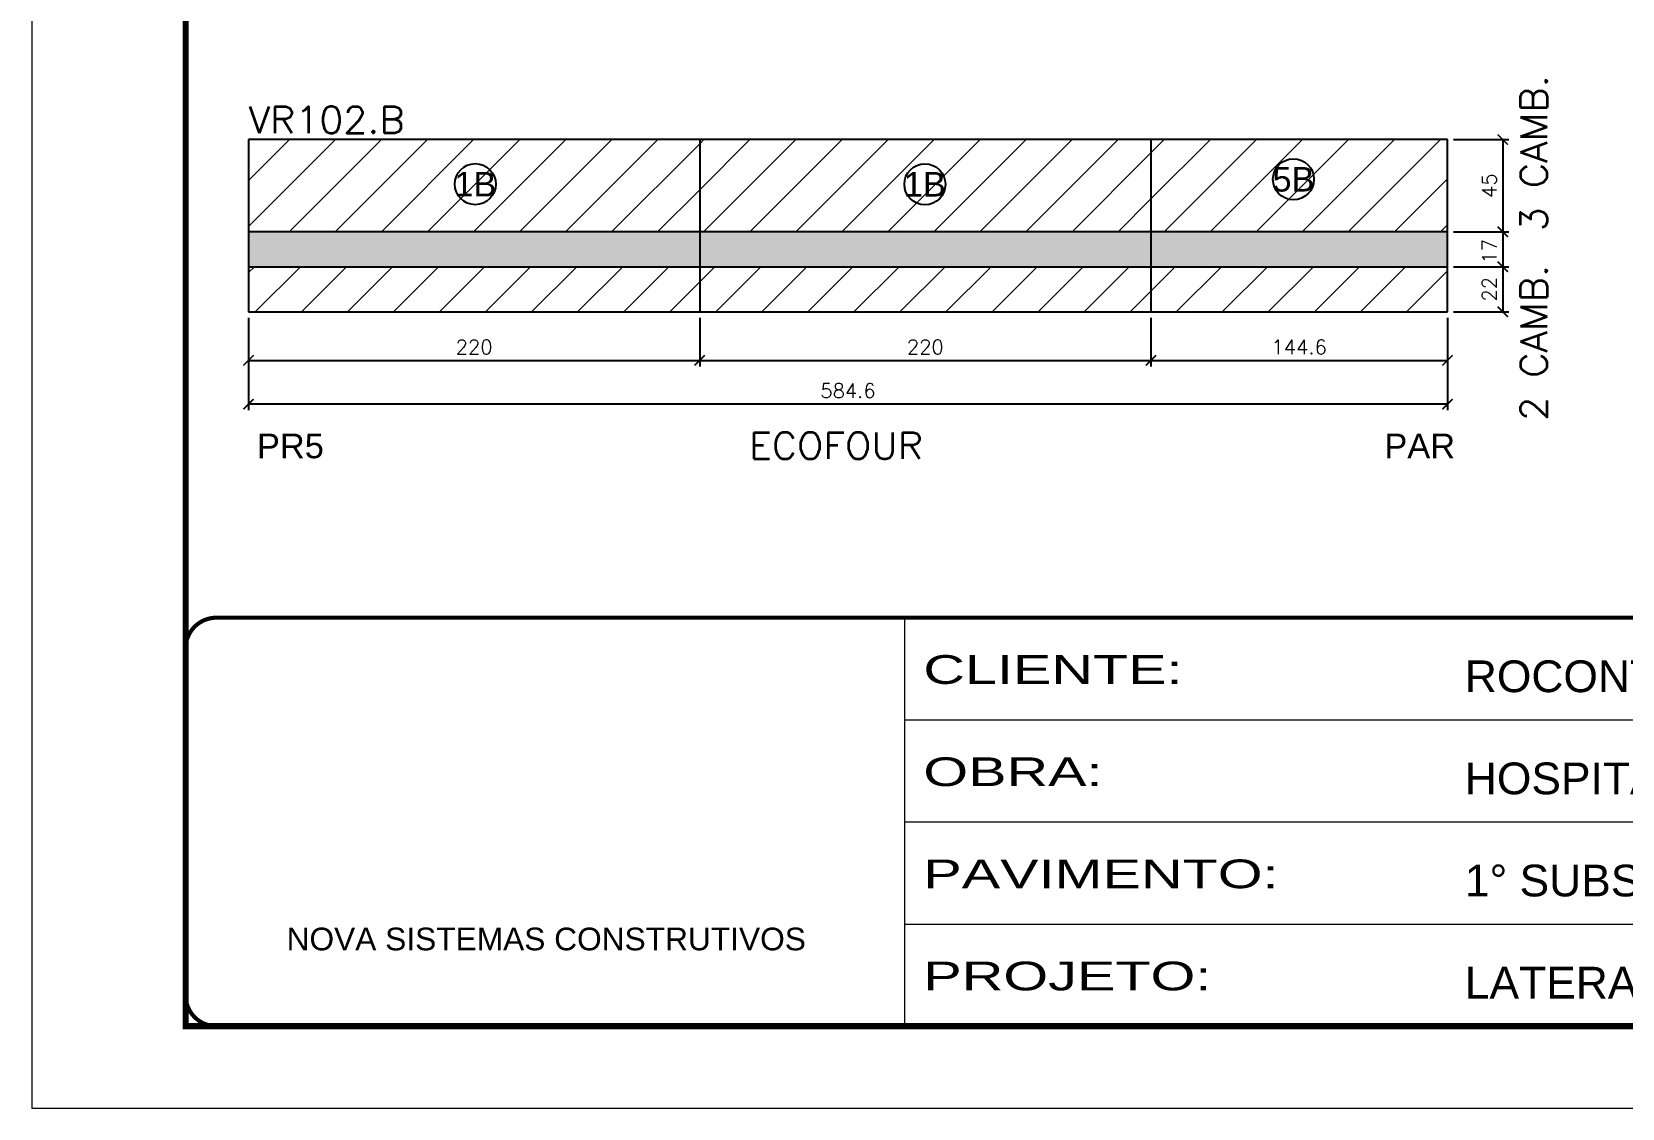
# Model space of a CAD drawing. Extents: x 2582 to 11841, y -26396 to 2611.
# Drawn here: x 2582 to 3357, y -2276 to -1751 of the extents above; entities that cross this region are included whole.
import ezdxf
from ezdxf.enums import TextEntityAlignment as Align

# ---------------------------------------------------------------- set-up
doc = ezdxf.new("R2010")
doc.units = 0
doc.linetypes.add('CONTINUO', pattern=[0])
doc.linetypes.add('DASHED', pattern=[0.75, 0.5, -0.25])
for name, color, linetype in [('5', 5, 'Continuous'), ('COTA', 241, 'Continuous'), ('Painéis', 200, 'Continuous'), ('Romaneio', 10, 'Continuous')]:
    doc.layers.add(name, color=color, linetype=linetype)
for name, color, linetype, lineweight in [('Folhas', 255, 'Continuous', 9), ('Hachura', 251, 'Continuous', 9), ('SARRAFO DE PRESSAO', 251, 'DASHED', 9), ('Texto Seção', 7, 'Continuous', 15)]:
    doc.layers.add(name, color=color, linetype=linetype, lineweight=lineweight)
doc.styles.add('ARIAL', font='arial.ttf')
doc.styles.add('REGUA-120', font='ROMANS.shx', dxfattribs={"height": 15})
doc.styles.add('Romans', font='romans.shx')
doc.styles.get("Standard").update_dxf_attribs({"font": 'arial.ttf'})
doc.styles.add('Tecnologia', font='')
doc.styles.get('Tecnologia').set_extended_font_data('Forgotten Futurist')
doc.dimstyles.new('Cota Paínel', dxfattribs={"dimtxt": 7, "dimasz": 5, "dimexe": 3, "dimexo": 3, "dimgap": 3, "dimtad": 1, "dimdec": 1, "dimzin": 12, "dimdsep": 46, "dimtxsty": 'Romans', "dimblk": 'ARCHTICK', "dimcen": 0, "dimclrd": 4, "dimclre": 4, "dimclrt": 1, "dimadec": 1, "dimazin": 3, "dimtfac": 1, "dimtdec": 1, "dimtmove": 0, "dimatfit": 3, "dimldrblk": 'OBLIQUE', "dimfxl": 1, "dimtolj": 1, "dimtzin": 12, "dimarcsym": 0})
pattern_1 = [(45, (-126439.366, -33020.383), (-11.2253202, 11.2253202), [])]

# ---------------------------------------------------------------- blocks, each defined once
blk = doc.blocks.new('9999999999')
at = {"color": 30, "linetype": 'CONTINUO'}
for p, q in [((98564.56, 34230.21), (98564.56, 34429.45)), ((98564.56, 34379.64), (99583.98, 34379.64)), ((98564.56, 34329.83), (99487.98, 34329.83)), ((98564.56, 34280.02), (99487.98, 34280.02))]:
    blk.add_line(p, q, dxfattribs=at)
at = {"color": 30, "linetype": 'CONTINUO', "const_width": 2}
blk.add_lwpolyline([(99583.98, 34230.21), (99583.98, 34414.45, 0.414214), (99568.98, 34429.45), (98228.98, 34429.45, 0.414214), (98213.98, 34414.45), (98213.98, 34245.21, 0.414214), (98228.98, 34230.21), (99583.98, 34230.21)], format="xyb", dxfattribs=at)
at = {"layer": 'Folhas'}
blk.add_lwpolyline([(98138.98, 34190.21), (99623.98, 34190.21), (99623.98, 35240.21), (98138.98, 35240.21)], close=True, dxfattribs=at)
at = {"layer": 'Folhas', "color": 30, "const_width": 3}
blk.add_lwpolyline([(98213.98, 34230.21), (99583.98, 34230.21), (99583.98, 35200.21), (98213.98, 35200.21)], close=True, dxfattribs=at)
at = {"color": 7, "linetype": 'Continuous', "ltscale": 5, "style": 'ARIAL'}
for s, height, p in [('ROCONTEC', 15.483, (98837.68, 34393.13)), ('HOSPITAL ASSUNÇÃO', 15.4829, (98837.68, 34343.32)), ('1° SUBSOLO - TRECHO III', 15.4829, (98837.68, 34293.51)), ('NOVA SISTEMAS CONSTRUTIVOS', 11.0592, (98263.19, 34267.21)), ('LATERAIS DE VIGAS CAMBOTADAS', 15.4829, (98837.68, 34243.7))]:
    blk.add_text(s, height=height, dxfattribs=at).set_placement(p)
at = {"layer": 'Folhas', "color": 7, "style": 'Tecnologia', "width": 1.5}
for s, p in [('CLIENTE:', (98573.65, 34397.17)), ('OBRA:', (98573.65, 34347.31)), ('PAVIMENTO:', (98573.65, 34297.5)), ('PROJETO:', (98573.65, 34247.69))]:
    blk.add_text(s, height=14, dxfattribs=at).set_placement(p)
blk = doc.blocks.new('_ArchTick')
at = {"color": 0, "linetype": 'ByBlock', "const_width": 0.15}
blk.add_lwpolyline([(-0.5, -0.5), (0.5, 0.5)], dxfattribs=at)
blk = doc.blocks.new('*D60')
at = {"layer": 'COTA', "color": 4, "linetype": 'ByBlock', "lineweight": -2, "transparency": 16777216}
for p, q in [((2687.28, -1890.46), (2687.28, -1935.5)), ((3271.86, -1890.46), (3271.86, -1935.5)), ((3271.86, -1932.5), (2687.28, -1932.5))]:
    blk.add_line(p, q, dxfattribs=at)
at = {"layer": 'Defpoints', "color": 0, "linetype": 'ByBlock', "transparency": 16777216}
for p in [(2687.28, -1887.46), (3271.86, -1887.46), (2687.28, -1932.5)]:
    blk.add_point(p, dxfattribs=at)
at = {"layer": 'COTA', "color": 4, "linetype": 'ByBlock', "lineweight": -2, "transparency": 16777216, "xscale": 5, "yscale": 5, "zscale": 5, "rotation": 180}
blk.add_blockref('_ArchTick', (2687.28, -1932.5), dxfattribs=at)
at = {"layer": 'COTA', "color": 4, "linetype": 'ByBlock', "lineweight": -2, "transparency": 16777216, "xscale": 5, "yscale": 5, "zscale": 5}
blk.add_blockref('_ArchTick', (3271.86, -1932.5), dxfattribs=at)
at = {"layer": 'COTA', "color": 1, "linetype": 'ByBlock', "transparency": 16777216, "insert": (2979.57, -1926), "char_height": 7, "attachment_point": 5, "style": 'Romans'}
blk.add_mtext('\\A1;584.6', dxfattribs=at)
blk = doc.blocks.new('_Oblique')
at = {"color": 0, "linetype": 'ByBlock', "lineweight": -2}
blk.add_line((-0.5, -0.5), (0.5, 0.5), dxfattribs=at)
blk = doc.blocks.new('*D304')
at = {"layer": 'COTA', "color": 4, "linetype": 'ByBlock', "lineweight": -2, "transparency": 16777216}
for p, q in [((2687.28, -1890.46), (2687.28, -1914.16)), ((2907.28, -1890.46), (2907.28, -1914.16)), ((2687.28, -1911.16), (2907.28, -1911.16))]:
    blk.add_line(p, q, dxfattribs=at)
at = {"layer": 'Defpoints', "color": 0, "linetype": 'ByBlock', "transparency": 16777216}
for p in [(2687.28, -1887.46), (2907.28, -1887.46), (2907.28, -1911.16)]:
    blk.add_point(p, dxfattribs=at)
at = {"layer": 'COTA', "color": 4, "linetype": 'ByBlock', "lineweight": -2, "transparency": 16777216, "xscale": 5, "yscale": 5, "zscale": 5, "rotation": 180}
blk.add_blockref('_ArchTick', (2687.28, -1911.16), dxfattribs=at)
at = {"layer": 'COTA', "color": 4, "linetype": 'ByBlock', "lineweight": -2, "transparency": 16777216, "xscale": 5, "yscale": 5, "zscale": 5}
blk.add_blockref('_ArchTick', (2907.28, -1911.16), dxfattribs=at)
at = {"layer": 'COTA', "color": 1, "linetype": 'ByBlock', "transparency": 16777216, "insert": (2797.28, -1904.66), "char_height": 7, "attachment_point": 5, "style": 'Romans'}
blk.add_mtext('\\A1;220', dxfattribs=at)
blk = doc.blocks.new('*D305')
at = {"layer": 'COTA', "color": 4, "linetype": 'ByBlock', "lineweight": -2, "transparency": 16777216}
for p, q in [((2907.28, -1890.46), (2907.28, -1914.16)), ((3127.28, -1890.46), (3127.28, -1914.16)), ((2907.28, -1911.16), (3127.28, -1911.16))]:
    blk.add_line(p, q, dxfattribs=at)
at = {"layer": 'Defpoints', "color": 0, "linetype": 'ByBlock', "transparency": 16777216}
for p in [(2907.28, -1887.46), (3127.28, -1887.46), (3127.28, -1911.16)]:
    blk.add_point(p, dxfattribs=at)
at = {"layer": 'COTA', "color": 4, "linetype": 'ByBlock', "lineweight": -2, "transparency": 16777216, "xscale": 5, "yscale": 5, "zscale": 5, "rotation": 180}
blk.add_blockref('_ArchTick', (2907.28, -1911.16), dxfattribs=at)
at = {"layer": 'COTA', "color": 4, "linetype": 'ByBlock', "lineweight": -2, "transparency": 16777216, "xscale": 5, "yscale": 5, "zscale": 5}
blk.add_blockref('_ArchTick', (3127.28, -1911.16), dxfattribs=at)
at = {"layer": 'COTA', "color": 1, "linetype": 'ByBlock', "transparency": 16777216, "insert": (3017.28, -1904.66), "char_height": 7, "attachment_point": 5, "style": 'Romans'}
blk.add_mtext('\\A1;220', dxfattribs=at)
blk = doc.blocks.new('*D306')
at = {"layer": 'COTA', "color": 4, "linetype": 'ByBlock', "lineweight": -2, "transparency": 16777216}
for p, q in [((3127.28, -1890.46), (3127.28, -1914.16)), ((3271.86, -1890.46), (3271.86, -1914.16)), ((3127.28, -1911.16), (3271.86, -1911.16))]:
    blk.add_line(p, q, dxfattribs=at)
at = {"layer": 'Defpoints', "color": 0, "linetype": 'ByBlock', "transparency": 16777216}
for p in [(3127.28, -1887.46), (3271.86, -1887.46), (3271.86, -1911.16)]:
    blk.add_point(p, dxfattribs=at)
at = {"layer": 'COTA', "color": 4, "linetype": 'ByBlock', "lineweight": -2, "transparency": 16777216, "xscale": 5, "yscale": 5, "zscale": 5, "rotation": 180}
blk.add_blockref('_ArchTick', (3127.28, -1911.16), dxfattribs=at)
at = {"layer": 'COTA', "color": 4, "linetype": 'ByBlock', "lineweight": -2, "transparency": 16777216, "xscale": 5, "yscale": 5, "zscale": 5}
blk.add_blockref('_ArchTick', (3271.86, -1911.16), dxfattribs=at)
at = {"layer": 'COTA', "color": 1, "linetype": 'ByBlock', "transparency": 16777216, "insert": (3199.57, -1904.66), "char_height": 7, "attachment_point": 5, "style": 'Romans'}
blk.add_mtext('\\A1;144.6', dxfattribs=at)
blk = doc.blocks.new('*D313')
at = {"layer": 'COTA', "color": 4, "linetype": 'ByBlock', "lineweight": -2, "transparency": 16777216}
for p, q in [((3274.86, -1803.46), (3301.82, -1803.46)), ((3298.82, -1803.46), (3298.82, -1848.46)), ((3274.86, -1848.46), (3301.82, -1848.46))]:
    blk.add_line(p, q, dxfattribs=at)
at = {"layer": 'Defpoints', "color": 0, "linetype": 'ByBlock', "transparency": 16777216}
for p in [(3271.86, -1803.46), (3271.86, -1848.46), (3298.82, -1848.46)]:
    blk.add_point(p, dxfattribs=at)
at = {"layer": 'COTA', "color": 4, "linetype": 'ByBlock', "lineweight": -2, "transparency": 16777216, "xscale": 5, "yscale": 5, "zscale": 5}
for p, rotation in [((3298.82, -1803.46), 90), ((3298.82, -1848.46), 270)]:
    blk.add_blockref('_ArchTick', p, dxfattribs=dict(at, rotation=rotation))
at = {"layer": 'COTA', "color": 1, "linetype": 'ByBlock', "transparency": 16777216, "insert": (3292.32, -1825.96), "char_height": 7, "attachment_point": 5, "rotation": 90, "style": 'Romans'}
blk.add_mtext('\\A1;45', dxfattribs=at)
blk = doc.blocks.new('*D314')
at = {"layer": 'COTA', "color": 4, "linetype": 'ByBlock', "lineweight": -2, "transparency": 16777216}
for p, q in [((3274.86, -1848.46), (3301.82, -1848.46)), ((3298.82, -1848.46), (3298.82, -1865.46)), ((3274.86, -1865.46), (3301.82, -1865.46))]:
    blk.add_line(p, q, dxfattribs=at)
at = {"layer": 'Defpoints', "color": 0, "linetype": 'ByBlock', "transparency": 16777216}
for p in [(3271.86, -1848.46), (3271.86, -1865.46), (3298.82, -1865.46)]:
    blk.add_point(p, dxfattribs=at)
at = {"layer": 'COTA', "color": 4, "linetype": 'ByBlock', "lineweight": -2, "transparency": 16777216, "xscale": 5, "yscale": 5, "zscale": 5}
for p, rotation in [((3298.82, -1848.46), 90), ((3298.82, -1865.46), 270)]:
    blk.add_blockref('_ArchTick', p, dxfattribs=dict(at, rotation=rotation))
at = {"layer": 'COTA', "color": 1, "linetype": 'ByBlock', "transparency": 16777216, "insert": (3292.32, -1857.96), "char_height": 7, "attachment_point": 5, "rotation": 90, "style": 'Romans'}
blk.add_mtext('\\A1;17', dxfattribs=at)
blk = doc.blocks.new('*D61')
at = {"layer": 'COTA', "color": 4, "linetype": 'ByBlock', "lineweight": -2, "transparency": 16777216}
for p, q in [((3274.86, -1865.46), (3301.82, -1865.46)), ((3298.82, -1865.46), (3298.82, -1887.46)), ((3274.86, -1887.46), (3301.82, -1887.46))]:
    blk.add_line(p, q, dxfattribs=at)
at = {"layer": 'Defpoints', "color": 0, "linetype": 'ByBlock', "transparency": 16777216}
for p in [(3271.86, -1865.46), (3271.86, -1887.46), (3298.82, -1887.46)]:
    blk.add_point(p, dxfattribs=at)
at = {"layer": 'COTA', "color": 4, "linetype": 'ByBlock', "lineweight": -2, "transparency": 16777216, "xscale": 5, "yscale": 5, "zscale": 5}
for p, rotation in [((3298.82, -1865.46), 90), ((3298.82, -1887.46), 270)]:
    blk.add_blockref('_ArchTick', p, dxfattribs=dict(at, rotation=rotation))
at = {"layer": 'COTA', "color": 1, "linetype": 'ByBlock', "transparency": 16777216, "insert": (3292.32, -1876.46), "char_height": 7, "attachment_point": 5, "rotation": 90, "style": 'Romans'}
blk.add_mtext('\\A1;22', dxfattribs=at)

msp = doc.modelspace()

# ---------------------------------------------------------------- hatches: boundary and pattern name
at = {"layer": 'COTA', "linetype": 'ByBlock'}
h = msp.add_hatch(dxfattribs=at)
h.set_pattern_fill('AR-CONC', color=256, scale=0.03)
h.set_pattern_definition([(50, (-129736.1914, -30844.228), (5.46554007, -0.47817257), [0.5715, -6.2865]), (355, (-129736.1914, -30844.228), (-1.05730264, 5.73170536), [0.4572, -5.02921753]), (100.4514447, (-129735.736, -30844.268), (4.40823741, 5.25353256), [0.48570026, -5.34270734]), (46.1842, (-129736.1914, -30842.704), (8.13237123, -1.26126984), [0.85725, -9.42975]), (96.6355576, (-129735.514, -30842.809), (7.122124, 7.42278374), [0.7285507, -8.01406824]), (351.184151, (-129736.191, -30842.704), (7.122124, 7.42278374), [0.685799, -7.54379196]), (21, (-129735.4294, -30843.085), (4.54843174, -3.06795595), [0.5715, -6.2865]), (326, (-129735.4294, -30843.085), (1.85406085, 5.52563898), [0.4572, -5.0292]), (71.451445, (-129735.0504, -30843.3407), (6.40249258, 2.45768307), [0.48570026, -5.34269813]), (37.5, (-129736.1914, -30844.228), (0.092658098, 2.536651166), [0, -4.96824, 0, -5.1054, 0, -5.04825]), (7.5, (-129736.1914, -30844.228), (2.004589875, 3.005417245), [0, -2.91084, 0, -4.85394, 0, -1.92405]), (327.5, (-129737.8907, -30844.228), (4.067717855, -0.17186232), [0, -1.905, 0, -5.9436, 0, -7.8867]), (317.5, (-129738.6527, -30844.228), (4.44387544, 0.76279473), [0, -2.4765, 0, -3.94716, 0, -5.6007])])
h.paths.add_polyline_path([(3271.86, -1865.46), (3271.86, -1848.46), (3127.28, -1848.46), (3127.28, -1865.46)])
h.paths.add_polyline_path([(3127.28, -1865.46), (3127.28, -1848.46), (2907.28, -1848.46), (2907.28, -1865.46)])
h.paths.add_polyline_path([(2687.28, -1848.46), (2687.28, -1865.46), (2907.28, -1865.46), (2907.28, -1848.46)])
at = {"layer": 'Hachura', "linetype": 'ByBlock'}
h = msp.add_hatch(dxfattribs=at)
h.set_pattern_fill('ANSI31', color=256, scale=5)
h.set_pattern_definition(pattern_1)
h.paths.add_polyline_path([(2907.28, -1803.46), (2687.28, -1803.46), (2687.28, -1848.46), (2907.28, -1848.46)])
h = msp.add_hatch(dxfattribs=at)
h.set_pattern_fill('ANSI31', color=256, scale=5)
h.set_pattern_definition(pattern_1)
h.paths.add_polyline_path([(3127.28, -1803.46), (2907.28, -1803.46), (2907.28, -1848.46), (3127.28, -1848.46)])
h = msp.add_hatch(dxfattribs=at)
h.set_pattern_fill('ANSI31', color=256, scale=5)
h.set_pattern_definition(pattern_1)
h.paths.add_polyline_path([(3271.86, -1803.46), (3127.28, -1803.46), (3127.28, -1848.46), (3271.86, -1848.46)])
h = msp.add_hatch(dxfattribs=at)
h.set_pattern_fill('ANSI31', color=256, scale=5)
h.set_pattern_definition(pattern_1)
h.paths.add_polyline_path([(2907.28, -1865.46), (2687.28, -1865.46), (2687.28, -1887.46), (2907.28, -1887.46)])
h = msp.add_hatch(dxfattribs=at)
h.set_pattern_fill('ANSI31', color=256, scale=5)
h.set_pattern_definition(pattern_1)
h.paths.add_polyline_path([(3127.28, -1865.46), (2907.28, -1865.46), (2907.28, -1887.46), (3127.28, -1887.46)])
h = msp.add_hatch(dxfattribs=at)
h.set_pattern_fill('ANSI31', color=256, scale=5)
h.set_pattern_definition(pattern_1)
h.paths.add_polyline_path([(3271.86, -1865.46), (3127.28, -1865.46), (3127.28, -1887.46), (3271.86, -1887.46)])

# ---------------------------------------------------------------- linework, layer by layer
at = {"layer": 'Painéis', "linetype": 'ByBlock'}
for p, q in [((3271.86, -1803.46), (2687.28, -1803.46)), ((2687.28, -1803.46), (2687.28, -1848.46)), ((2907.28, -1803.46), (2907.28, -1887.46)), ((3127.28, -1803.46), (3127.28, -1887.46)), ((3271.86, -1848.46), (3271.86, -1803.46)), ((3271.86, -1848.46), (2687.28, -1848.46)), ((2687.28, -1848.46), (2687.28, -1865.46)), ((3271.86, -1865.46), (3271.86, -1848.46)), ((2687.28, -1865.46), (3271.86, -1865.46)), ((2687.28, -1865.46), (2687.28, -1887.46)), ((3271.86, -1887.46), (3271.86, -1865.46)), ((2687.28, -1887.46), (3271.86, -1887.46))]:
    msp.add_line(p, q, dxfattribs=at)
at = {"layer": 'Romaneio', "color": 1, "linetype": 'ByBlock'}
for centre in [(3196.77, -1822.82), (2797.85, -1825.22), (3017.06, -1825.26)]:
    msp.add_circle(centre, 10, dxfattribs=at)

# ---------------------------------------------------------------- block references
at = {"layer": 'SARRAFO DE PRESSAO', "color": 6, "linetype": 'ByBlock'}
msp.add_blockref('9999999999', (-95557.34, -36466.11), dxfattribs=at)

# ---------------------------------------------------------------- texts
at = {"layer": '5', "linetype": 'Continuous'}
for s, p in [('PR5', (2691.42, -1958.89)), ('PAR', (3241.11, -1958.89))]:
    msp.add_text(s, height=12, rotation=0.00004, dxfattribs=at).set_placement(p)
at = {"layer": 'Romaneio', "color": 255, "linetype": 'ByBlock', "style": 'ARIAL'}
for s, p in [('1B', (2797.85, -1825.22)), ('1B', (3017.06, -1825.26)), ('5B', (3196.77, -1822.82))]:
    msp.add_text(s, height=12, dxfattribs=at).set_placement(p, align=Align.MIDDLE_CENTER)
at = {"layer": 'Texto Seção', "style": 'REGUA-120', "width": 1.05}
for s, p in [('3 CAMB.', (3320.5, -1848.16)), ('2 CAMB.', (3320.5, -1940.64))]:
    msp.add_text(s, height=13, rotation=90, dxfattribs=at).set_placement(p)
for s, p in [('VR102.B', (2687.28, -1800.34)), ('ECOFOUR', (2931.32, -1959.26))]:
    msp.add_text(s, height=13, dxfattribs=at).set_placement(p)

# ---------------------------------------------------------------- dimensions: what is measured, and where the dimension line sits
at = {"layer": 'COTA', "linetype": 'ByBlock'}
for base, p1, p2, angle, picture, middle in [((3298.82, -1848.46), (3271.86, -1803.46), (3271.86, -1848.46), 90, '*D313', (3292.32, -1825.96)), ((3298.82, -1887.46), (3271.86, -1865.46), (3271.86, -1887.46), 90, '*D61', (3292.32, -1876.46)), ((2687.28, -1932.5), (3271.86, -1887.46), (2687.28, -1887.46), 180, '*D60', (2979.57, -1926))]:
    dim = msp.add_linear_dim(base=base, p1=p1, p2=p2, angle=angle, dimstyle='Cota Paínel', dxfattribs=at)
    dim.commit()
    dim.dimension.update_dxf_attribs({"geometry": picture, "text_midpoint": middle})
dim = msp.add_linear_dim(base=(3298.82, -1865.46), p1=(3271.86, -1848.46), p2=(3271.86, -1865.46), angle=90, dimstyle='Cota Paínel', dxfattribs=at)
dim.commit()
dim.dimension.update_dxf_attribs({"geometry": '*D314', "text_midpoint": (3298.82, -1857.96), "dimtype": 160})
dim = msp.add_linear_dim(base=(2907.28, -1911.16), p1=(2687.28, -1887.46), p2=(2907.28, -1887.46), dimstyle='Cota Paínel', dxfattribs=at)
dim.commit()
dim.dimension.update_dxf_attribs({"geometry": '*D304', "text_midpoint": (2797.28, -1904.66)})
for base, p1, p2, picture, middle in [((3127.28, -1911.16), (2907.28, -1887.46), (3127.28, -1887.46), '*D305', (3017.28, -1904.66)), ((3271.86, -1911.16), (3127.28, -1887.46), (3271.86, -1887.46), '*D306', (3199.57, -1904.66))]:
    dim = msp.add_linear_dim(base=base, p1=p1, p2=p2, dimstyle='Cota Paínel', override={"dimtmove": 1}, dxfattribs=at)
    dim.commit()
    dim.dimension.update_dxf_attribs({"geometry": picture, "text_midpoint": middle})

doc.saveas('drawing.dxf')
